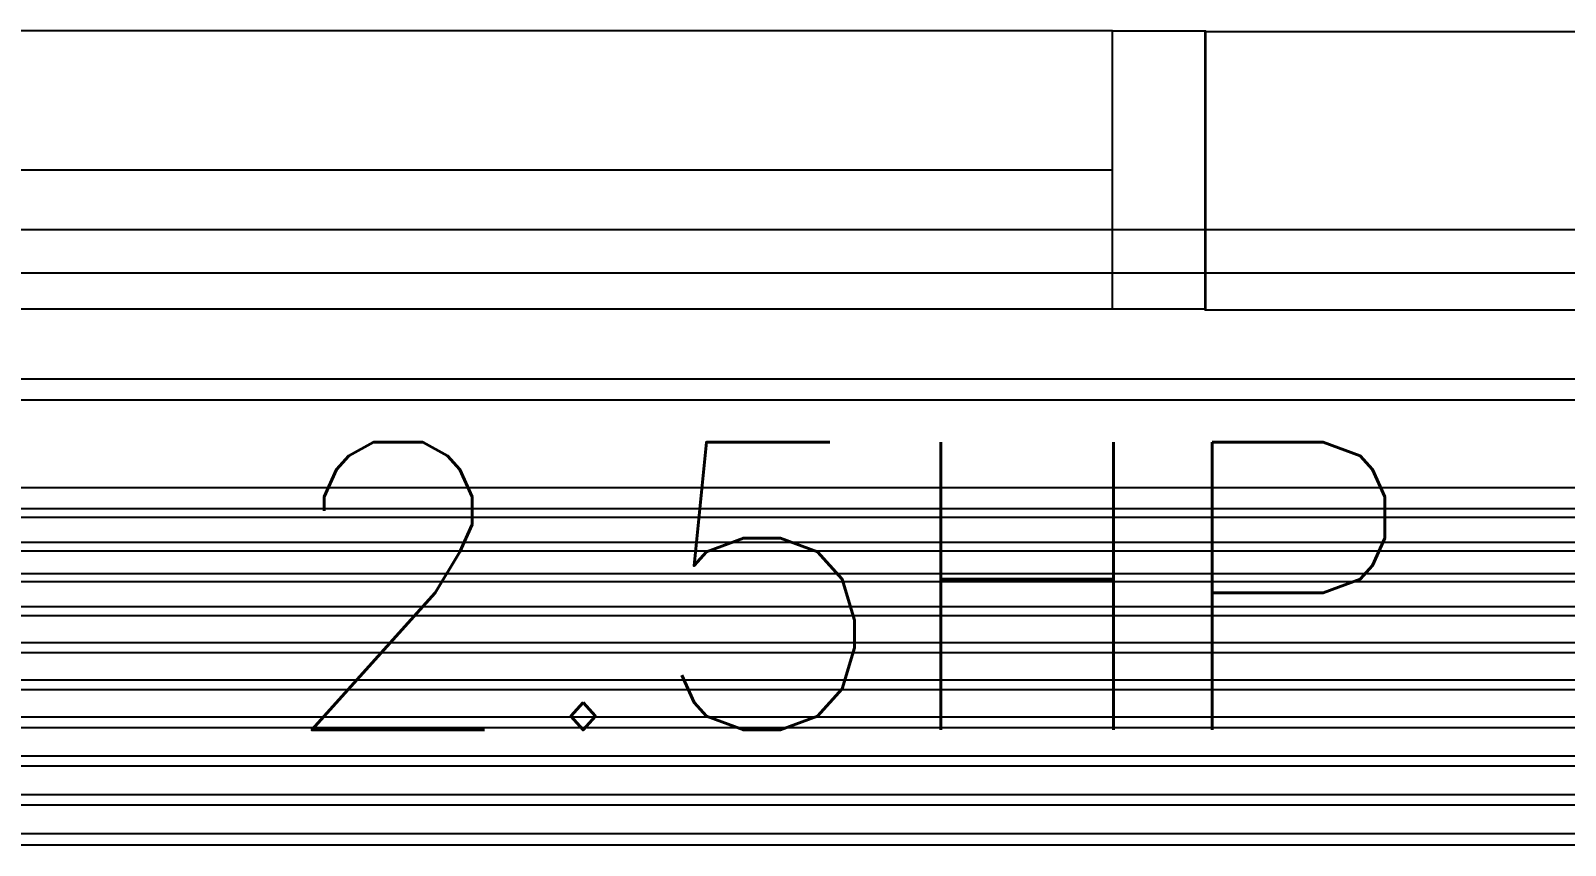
# Model space of a CAD drawing. Header units: inches. Extents: x -106706990 to 300603, y -86718466 to 1728185.
# Drawn here: x 143576 to 144402, y 30322 to 30760 of the extents above; entities that cross this region are included whole.
import ezdxf

# ---------------------------------------------------------------- set-up
doc = ezdxf.new("R2010")
doc.units = ezdxf.units.IN
doc.header["$MEASUREMENT"] = 0
for name, color, linetype in [('A-WALL', 1, 'Continuous'), ('A-WIN', 9, 'Continuous'), ('Edges', 7, 'Continuous'), ('logo', 7, 'Continuous')]:
    doc.layers.add(name, color=color, linetype=linetype)
doc.styles.add('ROMANS', font='romans.shx', dxfattribs={"width": 0.75, "height": 200})

# ---------------------------------------------------------------- blocks, each defined once
blk = doc.blocks.new('A$C04C40081')
at = {"layer": 'A-WIN', "color": 8}
for p, q in [((850, 150), (50, 150)), ((850, 75), (50, 75)), ((850, 0), (50, 0))]:
    blk.add_line(p, q, dxfattribs=at)
at = {"layer": 'A-WIN', "color": 8, "linetype": 'Continuous'}
blk.add_lwpolyline([(850, 150), (900, 150), (900, 0), (850, 0)], close=True, dxfattribs=at)
blk = doc.blocks.new('air con')
at = {"layer": 'Edges'}
for p, q in [((71.402, 41.898), (152.402, 41.898)), ((71.402, 41.095), (152.402, 41.095)), ((71.402, 39.122), (152.402, 39.122)), ((152.402, 38.724), (71.402, 38.724)), ((152.402, 37.092), (71.402, 37.092)), ((152.402, 36.701), (71.402, 36.701)), ((152.402, 36.542), (71.402, 36.542)), ((152.402, 36.078), (71.402, 36.078)), ((152.402, 35.914), (71.402, 35.914)), ((152.402, 35.493), (71.402, 35.493)), ((152.402, 35.34), (71.402, 35.34)), ((152.402, 34.877), (71.402, 34.877)), ((152.402, 34.709), (71.402, 34.709)), ((152.402, 34.207), (71.402, 34.207)), ((152.402, 34.022), (71.402, 34.022)), ((152.402, 33.51), (71.402, 33.51)), ((152.402, 33.335), (71.402, 33.335)), ((152.402, 32.826), (71.402, 32.826)), ((152.402, 32.625), (71.402, 32.625)), ((152.402, 32.098), (71.402, 32.098)), ((152.402, 31.911), (71.402, 31.911)), ((152.402, 31.378), (71.402, 31.378)), ((152.402, 31.189), (71.402, 31.189)), ((152.402, 30.654), (71.402, 30.654)), ((152.402, 30.439), (71.402, 30.439))]:
    blk.add_line(p, q, dxfattribs=at)

msp = doc.modelspace()

# ---------------------------------------------------------------- linework, layer by layer
at = {"layer": 'A-WALL', "color": 8, "linetype": 'Continuous', "ltscale": 900}
for p, q in [((144207.77, 30759.69), (146307.77, 30759.69)), ((144207.77, 30759.69), (144207.77, 30609.69)), ((146082.77, 30609.69), (144207.77, 30609.69))]:
    msp.add_line(p, q, dxfattribs=at)

# ---------------------------------------------------------------- block references
at = {"xscale": 28.92590521224616, "yscale": 28.92590521224616, "zscale": 28.92590521224616}
msp.add_blockref('air con', (140773.47, 29441.09), dxfattribs=at)
at = {"layer": 'A-WIN', "color": 8}
msp.add_blockref('A$C04C40081', (143308.06, 30610.13), dxfattribs=at)

# ---------------------------------------------------------------- texts
at = {"layer": 'logo', "color": 7, "style": 'ROMANS'}
msp.add_text('2.5HP', height=154.934, dxfattribs=at).set_placement((143707.02, 30383.67))

doc.saveas('drawing.dxf')
